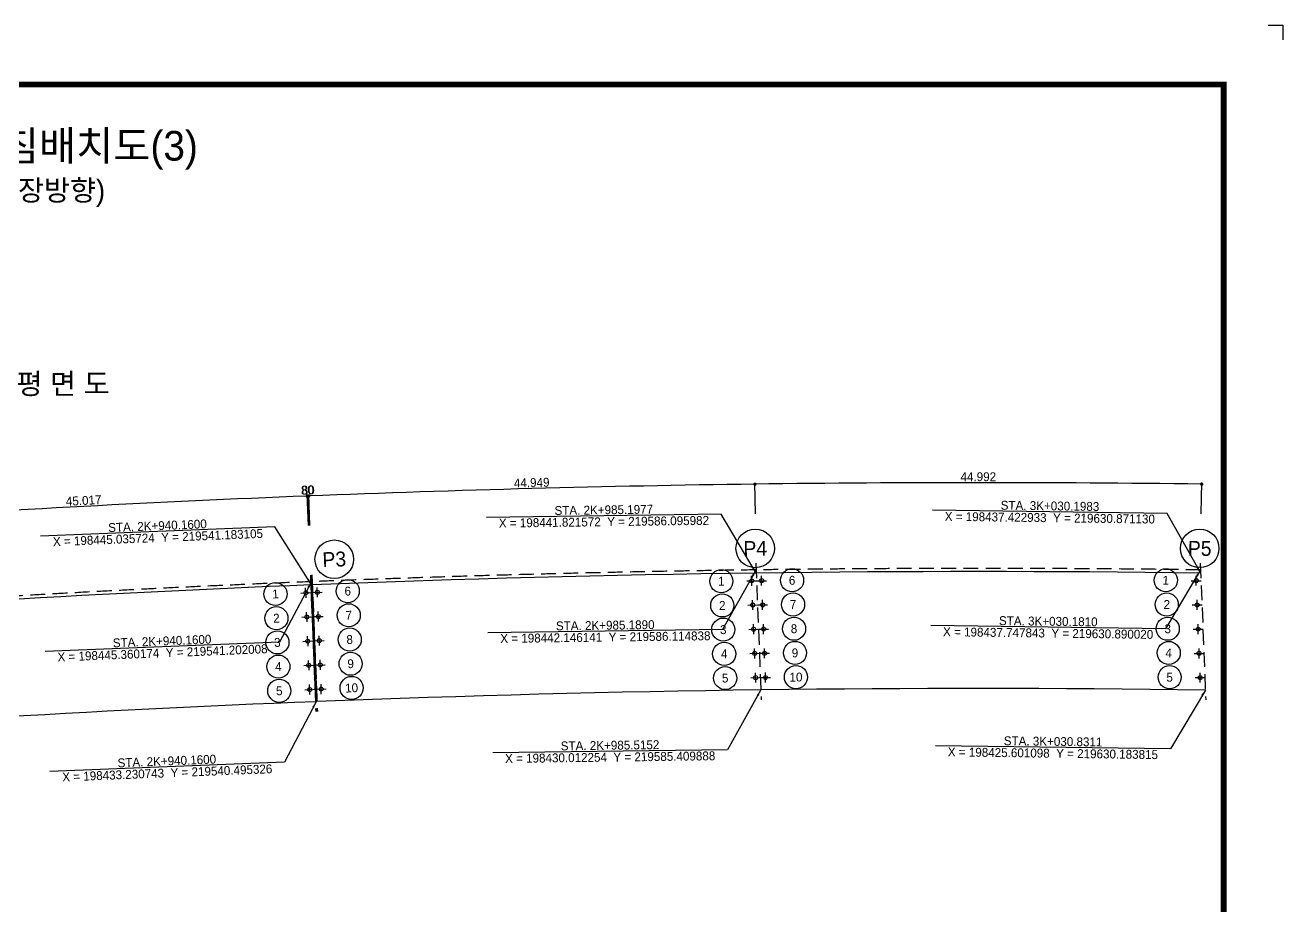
# Model space of a CAD drawing. Header units: feet. Extents: x 0 to 252300, y 0 to 178200.
# Drawn here: x 124993 to 252300, y 89100 to 178200 of the extents above; entities that cross this region are included whole.
import ezdxf
from ezdxf.enums import TextEntityAlignment as Align

# ---------------------------------------------------------------- set-up
doc = ezdxf.new("R2010")
doc.units = ezdxf.units.FT
doc.header["$LTSCALE"] = 3000
doc.header["$MEASUREMENT"] = 0
doc.linetypes.add('A-DASHD01', pattern=[0.75, 0.5, -0.25])
for name, color, linetype in [('CS-CNTL', 1, 'A-DASHD01'), ('CS-CONC-LEAN', 3, 'CONTINUOUS'), ('CS-CONC-MAJR', 4, 'CONTINUOUS'), ('CS-DIML', 1, 'CONTINUOUS'), ('CS-DIMT', 3, 'CONTINUOUS'), ('CS-MISC', 3, 'CONTINUOUS'), ('CS-SYMB', 3, 'CONTINUOUS'), ('CX-BORD', 3, 'CONTINUOUS'), ('CX-BORD-LIN1', 4, 'CONTINUOUS'), ('CX-BORD-LIN2', 3, 'CONTINUOUS'), ('CX-BORD-TEX2', 7, 'CONTINUOUS'), ('CX-BORD-TEX3', 6, 'CONTINUOUS'), ('CX-MISC', 2, 'CONTINUOUS'), ('CZ-TEX1', 6, 'CONTINUOUS'), ('CZ-TEX2', 3, 'CONTINUOUS')]:
    doc.layers.add(name, color=color, linetype=linetype)
doc.styles.add('A_STANDARD', font='')
doc.styles.add('TB_TEXT', font='')
doc.styles.add('TB_WBTXT', font='')
doc.styles.add('TB_WMTXT', font='')
doc.styles.get('A_STANDARD').set_extended_font_data('Dotum')
doc.styles.get('TB_TEXT').set_extended_font_data('DotumChe')
doc.styles.get('TB_WBTXT').set_extended_font_data('Dotum')
doc.styles.get('TB_WMTXT').set_extended_font_data('DotumChe')

# ---------------------------------------------------------------- blocks, each defined once
blk = doc.blocks.new('CXBLKA1')
at = {"layer": 'CX-BORD-LIN1', "const_width": 2}
blk.add_lwpolyline([(796, 0), (0, 0), (0, 554), (796, 554)], close=True, dxfattribs=at)
at = {"layer": 'CX-MISC'}
blk.add_line((811, 574), (816, 574), dxfattribs=at)
blk.add_lwpolyline([(811, 574), (816, 574), (816, 569)], dxfattribs=at)
at = {"layer": 'CX-BORD-LIN1', "style": 'TB_TEXT'}
for tag, height, p in [('TR_RNUM5', 3, (285.11, 32.64)), ('TR_RDAT5', 3.5, (317.5, 33)), ('TR_DGN5', 3.5, (451.12, 33)), ('TR_CHK5', 3.5, (491.12, 33)), ('TR_APP5', 3.5, (531.12, 33)), ('TR_RNUM4', 3, (285.11, 26.64)), ('TR_RDAT4', 3.5, (317.5, 27)), ('TR_DGN4', 3.5, (451.12, 27)), ('TR_CHK4', 3.5, (491.12, 27)), ('TR_APP4', 3.5, (531.12, 27)), ('TR_RNUM3', 3, (285.11, 20.64)), ('TR_RDAT3', 3.5, (317.5, 21)), ('TR_DGN3', 3.5, (451.12, 21)), ('TR_CHK3', 3.5, (491.12, 21)), ('TR_APP3', 3.5, (531.12, 21)), ('TR_RNUM2', 3, (285.11, 14.64)), ('TR_RDAT2', 3.5, (317.5, 15)), ('TR_DGN2', 3.5, (451.12, 15)), ('TR_CHK2', 3.5, (491.12, 15)), ('TR_APP2', 3.5, (531.12, 15)), ('TR_RNUM1', 3, (285.11, 8.64)), ('TR_RDAT1', 3.5, (317.5, 9)), ('TR_DGN1', 3.5, (451.12, 9)), ('TR_CHK1', 3.5, (491.12, 9)), ('TR_APP1', 3.5, (531.12, 9))]:
    blk.add_attdef(tag, text='', height=height, dxfattribs=at).set_placement(p, align=Align.MIDDLE_CENTER)
for tag, p in [('TR_RCON5', (342.3, 33)), ('TR_RCON4', (342.3, 27)), ('TR_RCON3', (342.3, 21)), ('TR_RCON2', (342.3, 15)), ('TR_RCON1', (342.3, 9))]:
    blk.add_attdef(tag, text='', height=3.5, dxfattribs=at).set_placement(p, align=Align.MIDDLE_LEFT)
at = {"layer": 'CX-BORD-LIN2', "style": 'TB_TEXT'}
blk.add_attdef('TD_VERSION', text='', height=3, rotation=90, dxfattribs=at).set_placement((800.5, 48.01), align=Align.MIDDLE_CENTER)
at = {"layer": 'CX-BORD-TEX2', "style": 'TB_WMTXT'}
for tag, height, p in [('TB_CNAME', 5, (15.34, 531.83)), ('TB_CSCOP', 4, (16.63, 523.83))]:
    blk.add_attdef(tag, text='', height=height, dxfattribs=at).set_placement(p, align=Align.BOTTOM_LEFT)
at = {"layer": 'CX-BORD-TEX2', "style": 'TB_WBTXT'}
for tag, height, p in [('TB_MTITIL', 10, (398, 533.33)), ('TB_STITL', 7, (398, 518.33))]:
    blk.add_attdef(tag, text='', height=height, dxfattribs=at).set_placement(p, align=Align.MIDDLE_CENTER)
at = {"layer": 'CX-BORD-TEX3', "style": 'TB_TEXT'}
for tag, height, p in [('TD_LNDST', 4.5, (215, 31.5)), ('TD_DSECT', 4.5, (605.5, 31.5)), ('TD_DDIST', 4.5, (654.5, 31.5)), ('TD_DNAME_TOP', 4.5, (755, 27.96)), ('TD_CSECT', 4.5, (605.5, 22.5)), ('TD_CDIST', 4.5, (654.5, 22.5)), ('TD_DNAME_MAIN', 4.5, (755, 21.47)), ('TD_CCOMP', 4.5, (215, 13.59)), ('TD_HSCAL', 4.5, (620.88, 13.75)), ('TD_VSCAL', 4.5, (656.86, 13.75)), ('TD_DNAME_BOT', 3, (755, 15.25)), ('TD_FIELD', 4.5, (180, 5.13)), ('TD_CSTEP', 4.5, (250.74, 5.13)), ('TD_DWGCODE', 4.5, (637, 4.79)), ('TD_DWGNO', 4.5, (755, 5))]:
    blk.add_attdef(tag, text='', height=height, dxfattribs=at).set_placement(p, align=Align.MIDDLE_CENTER)
for tag, height, width, p in [('TD_DCOMP', 4.5, 0.95, (215, 22.59)), ('TD_CNAME', 5, 0.78, (65, 7.6))]:
    blk.add_attdef(tag, text='', height=height, dxfattribs=dict(at, width=width)).set_placement(p, align=Align.MIDDLE_CENTER)
blk = doc.blocks.new('CXDIMDT2')
at = {"layer": 'CS-MISC', "const_width": 0.5}
blk.add_lwpolyline([(0.25, 0, 1), (-0.25, 0, 1)], format="xyb", close=True, dxfattribs=at)

msp = doc.modelspace()

# ---------------------------------------------------------------- linework, layer by layer
at = {"layer": 'CS-CNTL'}
for p, q in [((198954, 123763), (199506, 109944)), ((243945, 123765), (244497, 109931)), ((153942, 122570), (154492, 108756))]:
    msp.add_line(p, q, dxfattribs=at)
at = {"layer": 'CS-CNTL', "linetype": 'A-DASHD01'}
for p, q in [((198954, 123763), (199506, 109944)), ((198954, 123763), (199506, 109944)), ((243945, 123765), (244497, 109931)), ((243945, 123765), (244497, 109931)), ((153862, 122567), (154412, 108752)), ((153862, 122567), (154412, 108752)), ((154022, 122573), (154572, 108759)), ((154022, 122573), (154572, 108759))]:
    msp.add_line(p, q, dxfattribs=at)
at = {"layer": 'CS-CNTL'}
msp.add_arc((221514, -1576762), 1700000, 89.243089, 96.931003, dxfattribs=at)
msp.add_arc((221514, -1576762), 1700000, 89.243089, 96.931003, dxfattribs=at)
msp.add_arc((221514, -1576762), 1700000, 89.243089, 96.931003, dxfattribs=at)
at = {"layer": 'CS-CONC-LEAN'}
for p, q in [((198558, 121482), (198531, 122482)), ((199543, 121496), (199543, 122496)), ((243534, 121495), (243534, 122495)), ((153436, 120273), (153383, 121271)), ((154582, 120318), (154556, 121318)), ((198045, 121969), (199044, 121996)), ((199043, 121996), (200043, 121996)), ((243034, 121995), (244034, 121995)), ((152911, 120745), (153909, 120798)), ((154069, 120805), (155069, 120831)), ((198655, 119034), (198629, 120033)), ((199641, 119047), (199641, 120047)), ((243632, 119043), (243632, 120043)), ((153534, 117825), (153481, 118823)), ((154680, 117870), (154653, 118870)), ((198142, 119520), (199142, 119547)), ((199141, 119547), (200141, 119547)), ((243132, 119543), (244132, 119543)), ((153008, 118297), (154007, 118350)), ((154167, 118357), (155166, 118383)), ((198753, 116585), (198726, 117584)), ((199738, 116598), (199739, 117598)), ((243730, 116592), (243730, 117592)), ((153105, 115849), (154104, 115902)), ((153631, 115377), (153578, 116375)), ((154264, 115909), (155263, 115935)), ((154777, 115422), (154750, 116422)), ((198239, 117071), (199239, 117098)), ((199238, 117098), (200238, 117098)), ((243230, 117092), (244230, 117092)), ((198337, 114622), (199336, 114649)), ((198850, 114136), (198823, 115135)), ((199336, 114649), (200336, 114649)), ((199836, 114149), (199836, 115149)), ((243327, 114641), (244327, 114640)), ((243827, 114140), (243827, 115140)), ((153203, 113401), (154201, 113454)), ((153728, 112928), (153675, 113927)), ((154361, 113461), (155361, 113487)), ((154874, 112974), (154848, 113974)), ((198434, 112174), (199434, 112200)), ((198947, 111687), (198921, 112687)), ((199434, 112200), (200434, 112200)), ((199934, 111700), (199934, 112700)), ((243425, 112189), (244425, 112189)), ((243925, 111689), (243925, 112689)), ((153300, 110953), (154299, 111006)), ((153826, 110480), (153773, 111479)), ((154458, 111013), (155458, 111039)), ((154971, 110526), (154945, 111526))]:
    msp.add_line(p, q, dxfattribs=at)
for centre in [(153410, 120772), (154569, 120818), (198545, 121982), (199543, 121996), (243534, 121995), (198642, 119533), (199641, 119547), (243632, 119543), (153507, 118324), (154666, 118370), (198739, 117084), (199738, 117098), (243730, 117092), (153605, 115876), (154764, 115922), (198837, 114636), (199836, 114649), (243827, 114640), (153702, 113428), (154861, 113474), (198934, 112187), (199934, 112200), (243925, 112189), (153799, 110980), (154958, 111026)]:
    msp.add_circle(centre, 200, dxfattribs=at)
for points in [[(198531, 122482), (198485, 122331), (198531, 122482), (198585, 122333)], [(199543, 122496), (199493, 122346), (199543, 122496), (199593, 122346)], [(243534, 122495), (243484, 122345), (243534, 122495), (243584, 122345)], [(153383, 121271), (153341, 121119), (153383, 121271), (153441, 121124)], [(154556, 121318), (154510, 121167), (154556, 121318), (154610, 121169)], [(198045, 121969), (198196, 121923), (198045, 121969), (198193, 122023)], [(198558, 121482), (198504, 121631), (198558, 121482), (198604, 121634)], [(199044, 121996), (198896, 121942), (199044, 121996), (198893, 122042)], [(199043, 121996), (199193, 121946), (199043, 121996), (199193, 122046)], [(199543, 121496), (199493, 121646), (199543, 121496), (199593, 121646)], [(200043, 121996), (199893, 121946), (200043, 121996), (199893, 122046)], [(243034, 121995), (243184, 121945), (243034, 121995), (243184, 122045)], [(243534, 121495), (243484, 121645), (243534, 121495), (243584, 121645)], [(244034, 121995), (243884, 121945), (244034, 121995), (243884, 122045)], [(152911, 120745), (153063, 120703), (152911, 120745), (153058, 120803)], [(153436, 120273), (153379, 120420), (153436, 120273), (153478, 120425)], [(153909, 120798), (153762, 120741), (153909, 120798), (153757, 120840)], [(154069, 120805), (154220, 120759), (154069, 120805), (154218, 120859)], [(154582, 120318), (154528, 120467), (154582, 120318), (154628, 120470)], [(155069, 120831), (154920, 120777), (155069, 120831), (154918, 120877)], [(198629, 120033), (198583, 119882), (198629, 120033), (198683, 119885)], [(199641, 120047), (199591, 119897), (199641, 120047), (199691, 119897)], [(243632, 120043), (243582, 119893), (243632, 120043), (243682, 119893)], [(153481, 118823), (153439, 118671), (153481, 118823), (153539, 118676)], [(154167, 118357), (154318, 118311), (154167, 118357), (154315, 118411)], [(154653, 118870), (154607, 118719), (154653, 118870), (154707, 118721)], [(155166, 118383), (155018, 118329), (155166, 118383), (155015, 118429)], [(198142, 119520), (198293, 119474), (198142, 119520), (198291, 119574)], [(198655, 119034), (198601, 119182), (198655, 119034), (198701, 119185)], [(199142, 119547), (198993, 119493), (199142, 119547), (198991, 119593)], [(199141, 119547), (199291, 119497), (199141, 119547), (199291, 119597)], [(199641, 119047), (199591, 119197), (199641, 119047), (199691, 119197)], [(200141, 119547), (199991, 119497), (200141, 119547), (199991, 119597)], [(243132, 119543), (243282, 119493), (243132, 119543), (243282, 119593)], [(243632, 119043), (243582, 119193), (243632, 119043), (243682, 119193)], [(244132, 119543), (243982, 119493), (244132, 119543), (243982, 119593)], [(153008, 118297), (153160, 118255), (153008, 118297), (153155, 118355)], [(153534, 117825), (153476, 117972), (153534, 117825), (153576, 117977)], [(154007, 118350), (153859, 118293), (154007, 118350), (153854, 118392)], [(154680, 117870), (154626, 118019), (154680, 117870), (154726, 118021)], [(198239, 117071), (198391, 117025), (198239, 117071), (198388, 117125)], [(198726, 117584), (198680, 117433), (198726, 117584), (198780, 117436)], [(199239, 117098), (199091, 117044), (199239, 117098), (199088, 117144)], [(199238, 117098), (199388, 117048), (199238, 117098), (199388, 117148)], [(199739, 117598), (199688, 117448), (199739, 117598), (199788, 117448)], [(200238, 117098), (200088, 117048), (200238, 117098), (200088, 117148)], [(243230, 117092), (243380, 117042), (243230, 117092), (243380, 117142)], [(243730, 117592), (243680, 117442), (243730, 117592), (243780, 117442)], [(244230, 117092), (244080, 117042), (244230, 117092), (244080, 117142)], [(153105, 115849), (153258, 115807), (153105, 115849), (153252, 115907)], [(153578, 116375), (153536, 116223), (153578, 116375), (153636, 116228)], [(154104, 115902), (153957, 115844), (154104, 115902), (153951, 115944)], [(154264, 115909), (154415, 115863), (154264, 115909), (154412, 115963)], [(154750, 116422), (154704, 116270), (154750, 116422), (154804, 116273)], [(155263, 115935), (155115, 115881), (155263, 115935), (155112, 115981)], [(198753, 116585), (198699, 116733), (198753, 116585), (198799, 116736)], [(199738, 116598), (199688, 116748), (199738, 116598), (199788, 116748)], [(243730, 116592), (243680, 116742), (243730, 116592), (243780, 116742)], [(153631, 115377), (153573, 115524), (153631, 115377), (153673, 115529)], [(154777, 115422), (154723, 115571), (154777, 115422), (154823, 115573)], [(198337, 114622), (198488, 114576), (198337, 114622), (198485, 114676)], [(198823, 115135), (198777, 114984), (198823, 115135), (198877, 114987)], [(199336, 114649), (199188, 114595), (199336, 114649), (199185, 114695)], [(199336, 114649), (199486, 114599), (199336, 114649), (199486, 114699)], [(199836, 115149), (199786, 114999), (199836, 115149), (199886, 114999)], [(200336, 114649), (200186, 114599), (200336, 114649), (200186, 114699)], [(243327, 114641), (243477, 114590), (243327, 114641), (243477, 114690)], [(243827, 115140), (243777, 114990), (243827, 115140), (243877, 114990)], [(244327, 114640), (244177, 114590), (244327, 114640), (244177, 114690)], [(153203, 113401), (153355, 113359), (153203, 113401), (153350, 113459)], [(153675, 113927), (153633, 113775), (153675, 113927), (153733, 113780)], [(154201, 113454), (154054, 113396), (154201, 113454), (154049, 113496)], [(154361, 113461), (154512, 113415), (154361, 113461), (154510, 113515)], [(154848, 113974), (154802, 113822), (154848, 113974), (154902, 113825)], [(155361, 113487), (155212, 113433), (155361, 113487), (155210, 113533)], [(198850, 114136), (198796, 114284), (198850, 114136), (198896, 114287)], [(199836, 114149), (199786, 114299), (199836, 114149), (199886, 114299)], [(243827, 114140), (243777, 114290), (243827, 114140), (243877, 114290)], [(153728, 112928), (153671, 113076), (153728, 112928), (153770, 113081)], [(154874, 112974), (154820, 113123), (154874, 112974), (154920, 113125)], [(198434, 112174), (198585, 112127), (198434, 112174), (198583, 112227)], [(198921, 112687), (198875, 112535), (198921, 112687), (198975, 112538)], [(199434, 112200), (199285, 112146), (199434, 112200), (199283, 112246)], [(199434, 112200), (199584, 112150), (199434, 112200), (199584, 112250)], [(199934, 112700), (199884, 112550), (199934, 112700), (199984, 112550)], [(200434, 112200), (200284, 112150), (200434, 112200), (200284, 112250)], [(243425, 112189), (243575, 112139), (243425, 112189), (243575, 112239)], [(243925, 112689), (243875, 112539), (243925, 112689), (243975, 112539)], [(244425, 112189), (244275, 112139), (244425, 112189), (244275, 112239)], [(153300, 110953), (153452, 110911), (153300, 110953), (153447, 111011)], [(153773, 111479), (153731, 111327), (153773, 111479), (153831, 111332)], [(154299, 111006), (154151, 110948), (154299, 111006), (154146, 111048)], [(154458, 111013), (154610, 110967), (154458, 111013), (154607, 111067)], [(154945, 111526), (154899, 111374), (154945, 111526), (154999, 111377)], [(155458, 111039), (155309, 110985), (155458, 111039), (155307, 111085)], [(198947, 111687), (198893, 111836), (198947, 111687), (198993, 111838)], [(199934, 111700), (199884, 111850), (199934, 111700), (199984, 111850)], [(243925, 111689), (243875, 111839), (243925, 111689), (243975, 111839)], [(153826, 110480), (153768, 110628), (153826, 110480), (153868, 110633)], [(154971, 110526), (154918, 110675), (154971, 110526), (155018, 110677)]]:
    msp.add_solid(points, dxfattribs=at)
at = {"layer": 'CS-CONC-MAJR'}
for p, q in [((153902, 121567), (154137, 115659)), ((154062, 121574), (154297, 115666)), ((154137, 115659), (154372, 109752)), ((154297, 115666), (154532, 109758))]:
    msp.add_line(p, q, dxfattribs=at)
for radius, start, end in [(1699675, 89.242507, 92.274406), (1699675, 92.2798, 96.83076), (1687850, 89.221178, 92.274387), (1687850, 92.279818, 96.862551)]:
    msp.add_arc((221514, -1576762), radius, start, end, dxfattribs=at)
at = {"layer": 'CS-DIML'}
for p, q in [((198906, 128763), (198864, 131913)), ((244047, 128764), (244088, 131914)), ((153663, 127563), (153538, 130710)), ((153744, 127566), (153619, 130713)), ((153824, 127569), (153699, 130716)), ((195451, 128717), (171693, 128402)), ((198994, 122763), (195451, 128717)), ((240600, 128809), (216842, 129123)), ((243985, 122764), (240600, 128809)), ((150282, 127428), (126541, 126484)), ((153982, 121570), (150282, 127428)), ((198981, 123088), (195597, 117043)), ((243972, 123089), (240429, 117136)), ((153969, 121895), (150746, 115762)), ((240429, 117136), (216671, 117449)), ((195597, 117043), (171839, 116728)), ((150746, 115762), (127005, 114818)), ((199466, 110944), (196082, 104898)), ((244457, 110932), (240914, 104978)), ((154452, 109755), (151229, 103622)), ((196082, 104898), (172324, 104583)), ((240914, 104978), (217156, 105292)), ((151229, 103622), (127488, 102678))]:
    msp.add_line(p, q, dxfattribs=at)
for start, end in [(90.759472, 92.274407), (89.243089, 90.759472), (92.279799, 93.797025), (92.277103, 92.279799), (92.274407, 92.277103)]:
    msp.add_arc((221514, -1576762), 1708675, start, end, dxfattribs=at)
for points in [[(198994, 122763), (198751, 123387), (198994, 122763), (198562, 123274)], [(198981, 123088), (198563, 122566), (198981, 123088), (198755, 122459)], [(243972, 123089), (243540, 122578), (243972, 123089), (243729, 122466)], [(243985, 122764), (243758, 123394), (243985, 122764), (243566, 123286)], [(153982, 121570), (153723, 122187), (153982, 121570), (153537, 122070)], [(153969, 121895), (153565, 121362), (153969, 121895), (153760, 121260)], [(199466, 110944), (199048, 110421), (199466, 110944), (199240, 110314)], [(244457, 110932), (244025, 110421), (244457, 110932), (244214, 110308)], [(154452, 109755), (154048, 109222), (154452, 109755), (154242, 109119)]]:
    msp.add_solid(points, dxfattribs=at)
at = {"layer": 'CS-SYMB'}
for centre in [(195462, 121941), (202625, 122036), (240452, 122036), (150330, 120649), (157649, 120941), (195560, 119493), (202723, 119587), (240550, 119584), (150427, 118201), (157746, 118492), (157844, 116044), (195657, 117044), (202821, 117138), (240647, 117133), (150525, 115753), (202919, 114690), (240745, 114681), (157941, 113596), (195754, 114595), (150622, 113305), (195852, 112146), (203016, 112241), (240843, 112230), (158038, 111148), (150719, 110857)]:
    msp.add_circle(centre, 1170, dxfattribs=at)
at = {"layer": 'CZ-TEX2'}
for centre in [(156281, 124164), (198894, 125262), (243885, 125264)]:
    msp.add_circle(centre, 1950, dxfattribs=at)

# ---------------------------------------------------------------- block references
at = {"layer": 'CS-SYMB', "xscale": 330.0000000000001, "yscale": 330.0000000000001, "zscale": 330.0000000000001, "rotation": 5.611486999999999}
for p in [(198866, 131763), (198866, 131763), (244086, 131764), (244086, 131764), (153544, 130560), (153544, 130560), (153624, 130563), (153624, 130563), (153705, 130567), (153705, 130567)]:
    msp.add_blockref('CXDIMDT2', p, dxfattribs=at)
at = {"layer": 'CX-BORD'}
ref = msp.add_blockref('CXBLKA1', (7500, 6000), dxfattribs=dict(at, xscale=300, yscale=300, zscale=300))
ref.add_attrib('TB_MTITIL', '교량받침배치도(3)', dxfattribs={"layer": 'CX-BORD-TEX2', "height": 3000, "style": 'TB_WBTXT'}).set_placement((126900, 165998), align=Align.MIDDLE_CENTER)
ref.add_attrib('TB_STITL', '(기장방향)', dxfattribs={"layer": 'CX-BORD-TEX2', "height": 2100, "style": 'TB_WBTXT'}).set_placement((126900, 161498), align=Align.MIDDLE_CENTER)

# ---------------------------------------------------------------- texts
at = {"layer": 'CS-DIMT', "style": 'A_STANDARD'}
for s, rotation, p in [('44.949', 361.51694, (176278, 131464)), ('44.992', 360.00128, (221476, 132063)), ('80', 362.27845, (153578, 130712)), ('80', 362.27575, (153659, 130715)), ('45.017', 363.03841, (130937, 129660)), ('STA. 3K+030.1983', 359.24309, (228723, 129116)), ('STA. 2K+985.1977', 360.75947, (183570, 128710)), ('STA. 2K+940.1600', 362.2771, (138406, 127106)), ('STA. 3K+030.1810', 359.24309, (228552, 117443)), ('STA. 2K+985.1890', 360.75947, (183716, 117035)), ('STA. 2K+940.1600', 362.2771, (138870, 115440)), ('STA. 2K+985.5152', 360.75947, (184201, 104891)), ('STA. 3K+030.8311', 359.24309, (229037, 105285)), ('STA. 2K+940.1600', 362.2771, (139352, 103300))]:
    msp.add_text(s, height=900, rotation=rotation, dxfattribs=at).set_placement(p, align=Align.CENTER)
for s, rotation, p in [('X = 198437.422933  Y = 219630.871130', 359.24309, (228719, 128816)), ('X = 198441.821572  Y = 219586.095982', 360.75947, (183574, 128410)), ('X = 198445.035724  Y = 219541.183105', 362.2771, (138418, 126806)), ('X = 198437.747843  Y = 219630.890020', 359.24309, (228548, 117143)), ('X = 198442.146141  Y = 219586.114838', 360.75947, (183720, 116735)), ('X = 198445.360174  Y = 219541.202008', 362.2771, (138882, 115140)), ('X = 198430.012254  Y = 219585.409888', 360.75947, (184205, 104591)), ('X = 198425.601098  Y = 219630.183815', 359.24309, (229033, 104985)), ('X = 198433.230743  Y = 219540.495326', 362.2771, (139364, 103000))]:
    msp.add_text(s, height=900, rotation=rotation, dxfattribs=at).set_placement(p, align=Align.TOP_CENTER)
at = {"layer": 'CS-SYMB', "style": 'A_STANDARD'}
for s, rotation, p in [('1', 360.75947, (195468, 121491)), ('6', 360.75947, (202631, 121586)), ('1', 359.24309, (240446, 121586)), ('1', 362.2771, (150348, 120200)), ('6', 362.2771, (157667, 120491)), ('2', 360.75947, (195566, 119043)), ('7', 360.75947, (202729, 119137)), ('2', 359.24309, (240544, 119134)), ('2', 362.2771, (150445, 117752)), ('7', 362.2771, (157764, 118043)), ('3', 360.75947, (195663, 116594)), ('8', 360.75947, (202827, 116689)), ('3', 359.24309, (240641, 116683)), ('3', 362.2771, (150542, 115304)), ('8', 362.2771, (157862, 115595)), ('4', 360.75947, (195760, 114145)), ('9', 360.75947, (202924, 114240)), ('4', 359.24309, (240739, 114231)), ('4', 362.2771, (150640, 112856)), ('9', 362.2771, (157959, 113147)), ('5', 360.75947, (195858, 111696)), ('10', 360.75947, (203022, 111791)), ('5', 359.24309, (240837, 111780)), ('5', 362.2771, (150737, 110408)), ('10', 362.2771, (158056, 110699))]:
    msp.add_text(s, height=900, rotation=rotation, dxfattribs=at).set_placement(p, align=Align.CENTER)
at = {"layer": 'CZ-TEX1', "style": 'A_STANDARD'}
msp.add_text('평 면 도', height=2100, dxfattribs=at).set_placement((128829, 140868), align=Align.CENTER)
at = {"layer": 'CZ-TEX2', "style": 'A_STANDARD'}
for s, rotation, p in [('P3', 362.2771, (156311, 123414)), ('P4', 360.75947, (198904, 124512)), ('P5', 359.24309, (243875, 124514))]:
    msp.add_text(s, height=1500, rotation=rotation, dxfattribs=at).set_placement(p, align=Align.CENTER)

doc.saveas('drawing.dxf')
